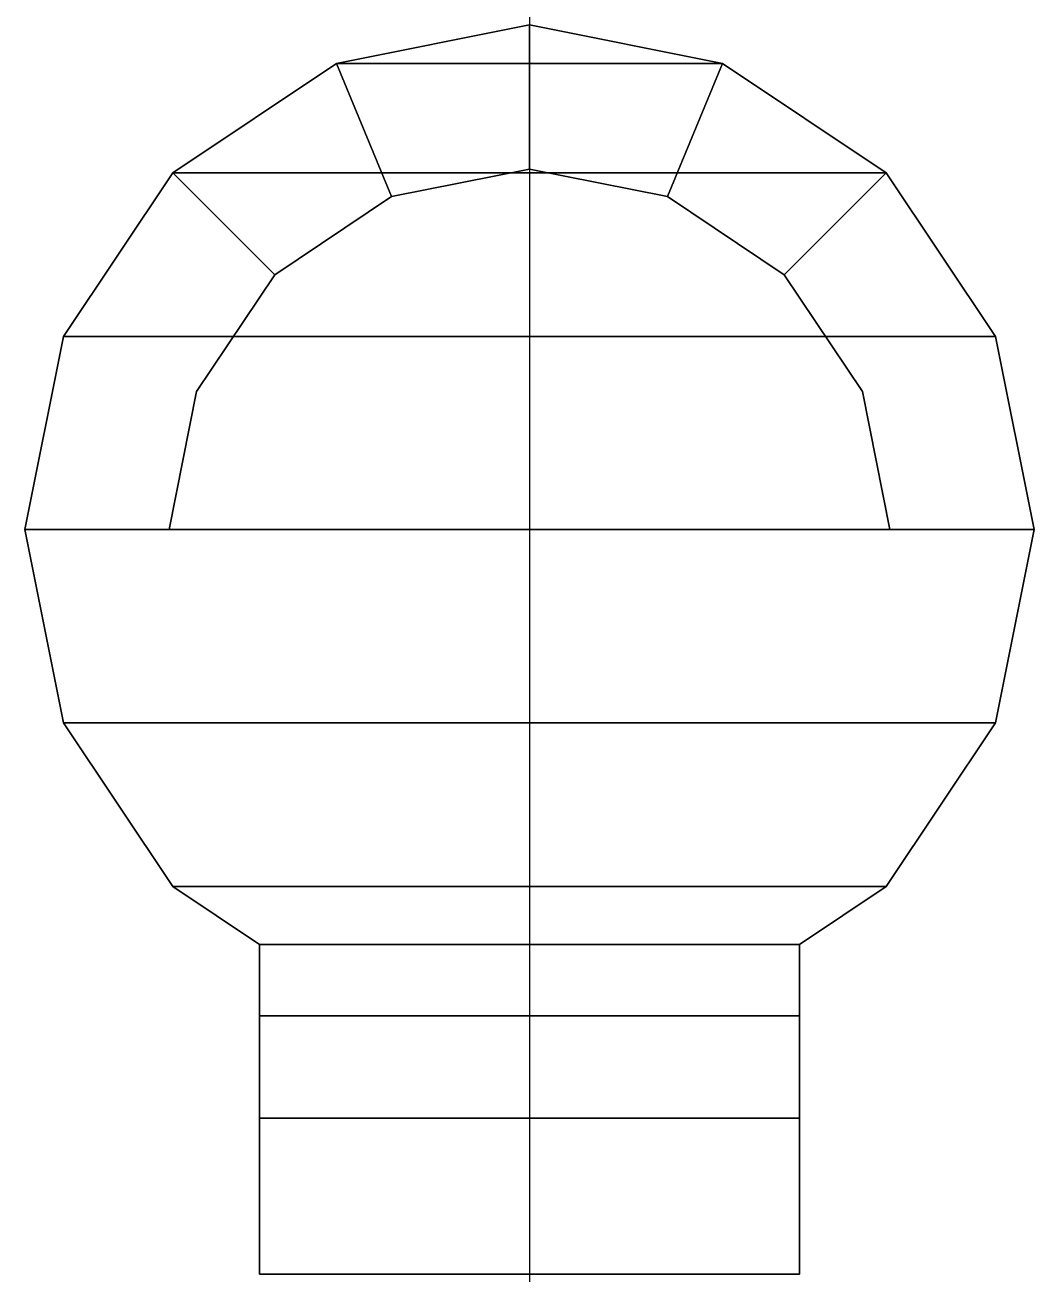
# Model space of a CAD drawing. Header units: millimetres. Extents: x -3.9 to 3.8, y -6.4 to 21.8.
# Drawn here: x -3.85 to 3.85, y -6.37 to 3.16 of the extents above.
import ezdxf

# ---------------------------------------------------------------- set-up
doc = ezdxf.new("R2010")
doc.units = ezdxf.units.MM

msp = doc.modelspace()

# ---------------------------------------------------------------- linework, layer by layer
msp.add_xline((0, 2.75, 22.09), (0, -1))
for points in [[(-1.4733, 2.8669, 2.5), (0, 3.16, 2.5), (0, 3.16, 1.75), (-1.4733, 2.8669, 1.75)], [(-1.4733, 2.8669, 0.83), (0, 3.16, 0.83), (0, 3.16), (-1.4733, 2.8669)], [(-1.0524, 1.8507, 0.83), (0, 2.06, 0.83), (0, 3.16, 0.83), (-1.4733, 2.8669, 0.83)], [(0, 3.16, 1.75), (0, 2.06, 1.75), (-1.0524, 1.8507, 1.75), (-1.4733, 2.8669, 1.75)], [(0, 3.16, 2.5), (-1.4733, 2.8669, 2.5), (1.4733, 2.8669, 2.5), (0, 3.16, 2.5)], [(0, 3.16, 2.5), (1.4733, 2.8669, 2.5), (1.4733, 2.8669, 1.75), (0, 3.16, 1.75)], [(0, 3.16, 0.83), (1.4733, 2.8669, 0.83), (1.4733, 2.8669), (0, 3.16)], [(0, 2.06, 0.83), (1.0524, 1.8507, 0.83), (1.4733, 2.8669, 0.83), (0, 3.16, 0.83)], [(1.4733, 2.8669, 1.75), (1.0524, 1.8507, 1.75), (0, 2.06, 1.75), (0, 3.16, 1.75)], [(-2.7224, 2.0324, 2.5), (-1.4733, 2.8669, 2.5), (-1.4733, 2.8669, 1.75), (-2.7224, 2.0324, 1.75)], [(-2.7224, 2.0324, 0.83), (-1.4733, 2.8669, 0.83), (-1.4733, 2.8669), (-2.7224, 2.0324)], [(-1.9445, 1.2545, 0.83), (-1.0524, 1.8507, 0.83), (-1.4733, 2.8669, 0.83), (-2.7224, 2.0324, 0.83)], [(-1.4733, 2.8669, 1.75), (-1.0524, 1.8507, 1.75), (-1.9445, 1.2545, 1.75), (-2.7224, 2.0324, 1.75)], [(-1.4733, 2.8669, 2.5), (-2.7224, 2.0324, 2.5), (2.7224, 2.0324, 2.5), (1.4733, 2.8669, 2.5)], [(1.0524, 1.8507, 0.83), (1.9445, 1.2545, 0.83), (2.7224, 2.0324, 0.83), (1.4733, 2.8669, 0.83)], [(2.7224, 2.0324, 1.75), (1.9445, 1.2545, 1.75), (1.0524, 1.8507, 1.75), (1.4733, 2.8669, 1.75)], [(1.4733, 2.8669, 2.5), (2.7224, 2.0324, 2.5), (2.7224, 2.0324, 1.75), (1.4733, 2.8669, 1.75)], [(1.4733, 2.8669, 0.83), (2.7224, 2.0324, 0.83), (2.7224, 2.0324), (1.4733, 2.8669)], [(-3.5569, 0.7833, 2.5), (-2.7224, 2.0324, 2.5), (-2.7224, 2.0324), (-3.5569, 0.7833)], [(-2.7224, 2.0324, 2.5), (-3.5569, 0.7833, 2.5), (3.5569, 0.7833, 2.5), (2.7224, 2.0324, 2.5)], [(-2.7224, 2.0324, 1.75), (-1.9445, 1.2545, 1.75), (-1.9445, 1.2545, 0.83), (-2.7224, 2.0324, 0.83)], [(0, 2.06, 0.83), (-1.0524, 1.8507, 0.83), (-1.0524, 1.8507), (0, 2.06)], [(1.0524, 1.8507, 0.83), (0, 2.06, 0.83), (0, 2.06), (1.0524, 1.8507)], [(1.9445, 1.2545, 1.75), (2.7224, 2.0324, 1.75), (2.7224, 2.0324, 0.83), (1.9445, 1.2545, 0.83)], [(2.7224, 2.0324, 2.5), (3.5569, 0.7833, 2.5), (3.5569, 0.7833), (2.7224, 2.0324)], [(-1.0524, 1.8507, 0.83), (-1.9445, 1.2545, 0.83), (-1.9445, 1.2545), (-1.0524, 1.8507)], [(1.9445, 1.2545, 0.83), (1.0524, 1.8507, 0.83), (1.0524, 1.8507), (1.9445, 1.2545)], [(-1.9445, 1.2545, 2.5), (-2.5407, 0.3624, 2.5), (-2.5407, 0.3624), (-1.9445, 1.2545)], [(2.5407, 0.3624, 2.5), (1.9445, 1.2545, 2.5), (1.9445, 1.2545), (2.5407, 0.3624)], [(-3.85, -0.69, 2.5), (-3.5569, 0.7833, 2.5), (-3.5569, 0.7833), (-3.85, -0.69)], [(-3.5569, 0.7833, 2.5), (-3.85, -0.69, 2.5), (3.85, -0.69, 2.5), (3.5569, 0.7833, 2.5)], [(3.5569, 0.7833, 2.5), (3.85, -0.69, 2.5), (3.85, -0.69), (3.5569, 0.7833)], [(-2.5407, 0.3624, 2.5), (-2.75, -0.69, 2.5), (-2.75, -0.69), (-2.5407, 0.3624)], [(2.75, -0.69, 2.5), (2.5407, 0.3624, 2.5), (2.5407, 0.3624), (2.75, -0.69)], [(-3.5569, -2.1633, 2.5), (-3.85, -0.69, 2.5), (-3.85, -0.69), (-3.5569, -2.1633)], [(-3.85, -0.69, 2.5), (-3.5569, -2.1633, 2.5), (3.5569, -2.1633, 2.5), (3.85, -0.69, 2.5)], [(-2.75, -0.69, 2.5), (2.75, -0.69, 2.5), (2.75, -0.69), (-2.75, -0.69)], [(3.85, -0.69, 2.5), (3.5569, -2.1633, 2.5), (3.5569, -2.1633), (3.85, -0.69)], [(-2.7224, -3.4124, 2.5), (-3.5569, -2.1633, 2.5), (-3.5569, -2.1633), (-2.7224, -3.4124)], [(-3.5569, -2.1633, 2.5), (-2.7224, -3.4124, 2.5), (2.7224, -3.4124, 2.5), (3.5569, -2.1633, 2.5)], [(3.5569, -2.1633, 2.5), (2.7224, -3.4124, 2.5), (2.7224, -3.4124), (3.5569, -2.1633)], [(-2.06, -3.8549, 2.5), (-2.7224, -3.4124, 2.5), (-2.7224, -3.4124), (-2.06, -3.8549)], [(-2.7224, -3.4124, 2.5), (-2.06, -3.8549, 2.5), (2.06, -3.8549, 2.5), (2.7224, -3.4124, 2.5)], [(2.7224, -3.4124, 2.5), (2.06, -3.8549, 2.5), (2.06, -3.8549), (2.7224, -3.4124)], [(-2.06, -3.8549), (-2.06, -4.4), (-2.06, -4.4, 2.5), (-2.06, -3.8549, 2.5)], [(-2.06, -3.8549, 2.5), (-2.06, -4.4, 2.5), (2.06, -4.4, 2.5), (2.06, -3.8549, 2.5)], [(2.06, -3.8549, 2.5), (2.06, -4.4, 2.5), (2.06, -4.4), (2.06, -3.8549)], [(-2.06, -4.4), (-2.06, -5.18), (-2.06, -5.18, 1.89), (-2.06, -4.4, 2.5)], [(-2.06, -4.4, 2.5), (-2.06, -5.18, 1.89), (2.06, -5.18, 1.89), (2.06, -4.4, 2.5)], [(2.06, -4.4, 2.5), (2.06, -5.18, 1.89), (2.06, -5.18), (2.06, -4.4)], [(-2.06, -5.18, 1), (-2.06, -6.37, 1), (2.06, -6.37, 1), (2.06, -5.18, 1)], [(-2.06, -5.18), (-2.06, -6.37), (-2.06, -6.37, 1), (-2.06, -5.18, 1)], [(2.06, -5.18, 1.89), (-2.06, -5.18, 1.89), (-2.06, -5.18, 1), (2.06, -5.18, 1)], [(2.06, -5.18, 1), (2.06, -6.37, 1), (2.06, -6.37), (2.06, -5.18)], [(2.06, -6.37, 1), (-2.06, -6.37, 1), (-2.06, -6.37), (2.06, -6.37)]]:
    msp.add_3dface(points)

doc.saveas('drawing.dxf')
